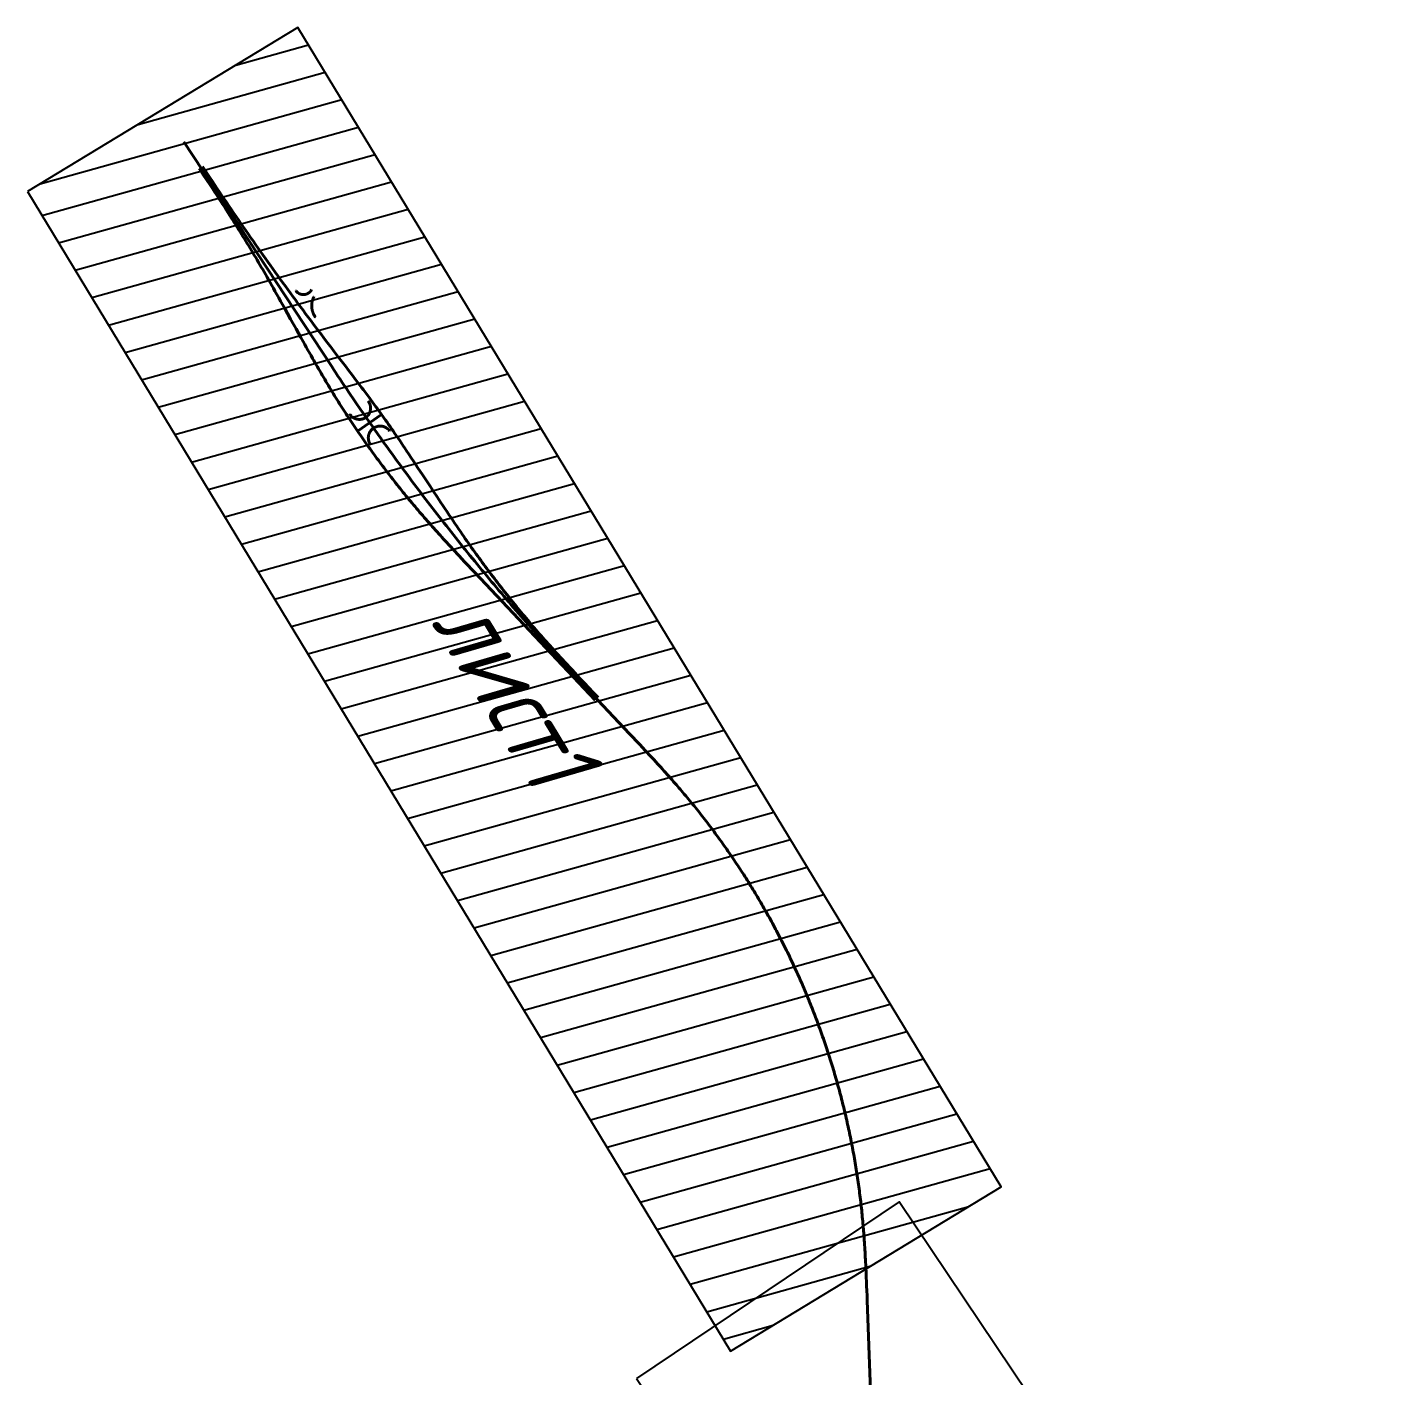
# Model space of a CAD drawing. Header units: metres. Extents: x 6220820 to 6240575, y 5208779 to 5219416.
# Drawn here: x 6239349.65 to 6239367.42, y 5213152.04 to 5213169.5 of the extents above; entities that cross this region are included whole.
import ezdxf
from ezdxf.enums import TextEntityAlignment as Align

# ---------------------------------------------------------------- set-up
doc = ezdxf.new("R2010")
doc.units = ezdxf.units.M
doc.layers.add('1 Этап ПК0+00-178+00.Ситуация.Ось трассы', color=7, linetype='Continuous')
doc.layers.add('1 Этап ПК0+00-178+00.Ситуация.Схема раскладки листов', color=7, linetype='Continuous')
doc.styles.get("Standard").update_dxf_attribs({"font": 'SPDS.shx', "oblique": 15, "height": 2})

# ---------------------------------------------------------------- blocks, each defined once
blk = doc.blocks.new('map')
at = {"layer": '1 Этап ПК0+00-178+00.Ситуация.Ось трассы', "linetype": 'Continuous'}
h = blk.add_hatch(dxfattribs=at)
h.set_pattern_fill('USERDEFINED', color=256, scale=40, angle=45.00000125223908, style=0, pattern_type=0)
h.set_pattern_definition([(45.00000125223908, (0, 0), (-28.2842718656343, 28.28427062928949), [])])
h.paths.add_polyline_path([(7409.308270168491, -3313.503667216748), (5878.313791380737, -2451.468339679985), (5677.155860652181, -2808.729430347588), (7208.150339439935, -3670.764757884351)])
at = {"layer": '1 Этап ПК0+00-178+00.Ситуация.Ось трассы', "color": 1, "linetype": 'Continuous', "lineweight": 40, "true_color": 0xff0000, "flags": 128}
for points in [[(7264.299659427014, -3469.199395584463), (6954.416932600123, -3309.236297540978), (6950.067493119431, -3306.995601499134), (6945.714412239277, -3304.761987996087), (6941.357694362398, -3302.535476874101), (6936.997351077636, -3300.316074057018), (6932.633393980758, -3298.103785447254), (6928.265834681369, -3295.898616930433), (6923.894684794608, -3293.700574369014), (6919.519955948075, -3291.509663612142), (6915.141659777673, -3289.325890485794), (6910.759807927609, -3287.149260798), (6906.374412053161, -3284.979780339996), (6901.985483819299, -3282.817454881591), (6897.593034900679, -3280.662290173488), (6893.197076977493, -3278.514291947277), (6888.797621745161, -3276.373465918915), (6884.394680904635, -3274.239817779462), (6879.988266166558, -3272.113353206654), (6875.578389249878, -3269.994077854489), (6871.165061887381, -3267.881997361329), (6866.748295813241, -3265.777117344113), (6862.328102779621, -3263.679443401824), (6857.904494540071, -3261.588981113182), (6853.477482863364, -3259.505736039534), (6849.047079522426, -3257.42971372138), (6844.613296301255, -3255.360919680111), (6840.176144994923, -3253.299359419166), (6835.73563740542, -3251.245038420561), (6831.291785340275, -3249.197962150676), (6826.844600620856, -3247.158136051569), (6822.39409507822, -3245.125565551981), (6817.940280547576, -3243.100256055174), (6813.483168875206, -3241.082212949932), (6809.022771918463, -3239.071441603616), (6804.559101538855, -3237.067947363318), (6800.092169608961, -3235.071735559916), (6795.621988011048, -3233.082811500548), (6791.148568634305, -3231.101180477872), (6786.671923377608, -3229.126847761388), (6782.192064148137, -3227.15981860264), (6777.709002861377, -3225.200098232909), (6773.222751441122, -3223.247691865522), (6768.733321820845, -3221.302604693542), (6764.240725939563, -3219.364841890339), (6759.744975748748, -3217.434408610177), (6755.246083204023, -3215.511309987632), (6750.744060276236, -3213.595551136433), (6746.238918934851, -3211.687137154674), (6741.730671165942, -3209.786073116128), (6737.219328956966, -3207.892364078933), (6732.704904311988, -3206.006015078645), (6728.187409236459, -3204.127031133447), (6723.666855744133, -3202.255417240674), (6719.143255862606, -3200.391178378556), (6714.616621622241, -3198.534319506789), (6710.086965060322, -3196.684845561908), (6705.554298227974, -3194.842761464813), (6701.018633181857, -3193.008072114978), (6696.479981984168, -3191.180782392191), (6691.938356706794, -3189.360897157127), (6687.393769429925, -3187.548421249618), (6682.846232242054, -3185.743359489807), (6678.295757238596, -3183.945716680464), (6673.742356521888, -3182.155497601775), (6669.186042205336, -3180.372707017136), (6664.626826405117, -3178.597349666778), (6660.064721249863, -3176.829430272402), (6655.499738873745, -3175.068953537758), (6650.931891417849, -3173.315924145172), (6646.361191032956, -3171.5703467567), (6641.787649875377, -3169.832226016451), (6637.211280111117, -3168.101566545367), (6632.63209391033, -3166.378372948179), (6628.050103454243, -3164.66264980935), (6623.465320931005, -3162.95440169018), (6618.877758532915, -3161.253633134597), (6614.287428463346, -3159.560348667999), (6609.694342932591, -3157.87455279378), (6605.098514156479, -3156.19624999333), (6600.499954359143, -3154.52544473356), (6595.898675770254, -3152.86214145822), (6591.294690631939, -3151.206344589056), (6586.688011186324, -3149.558058532758), (6582.07864969076, -3147.917287672853), (6577.466618399832, -3146.284036371442), (6572.851929584729, -3144.658308976151), (6568.234595518031, -3143.040109808545), (6563.614628482, -3141.42944317398), (6558.992040763053, -3139.826313354644), (6554.366844657298, -3138.230724617674), (6549.739052469144, -3136.642681204145), (6545.108676504383, -3135.06218734008), (6540.475729079883, -3133.489247227757), (6535.840222519431, -3131.923865051505), (6531.202169152351, -3130.366044975386), (6526.561581314885, -3128.815791142034), (6521.918471348814, -3127.273107675556), (6517.272851605606, -3125.737998679211), (6512.624734440881, -3124.210468235991), (6507.974132218566, -3122.690520408042), (6503.321057308121, -3121.178159239558), (6498.665522085927, -3119.673388750992), (6494.007538933904, -3118.176212947741), (6489.347120242273, -3116.686635809723), (6484.684278406793, -3115.204661298907), (6480.019025830144, -3113.730293359307), (6475.351374920539, -3112.263535910041), (6470.681338093117, -3110.804392853432), (6384.853357933552, -3084.064408383314), (6378.886452163645, -3082.204694874179), (6372.920193806392, -3080.342905605737), (6366.955266748922, -3078.476856319146), (6360.992656109425, -3076.603417771364), (6357.019176317094, -3075.349397121728), (6353.047286719575, -3074.090349220316), (6349.077039872891, -3072.826130656304), (6345.108761821761, -3071.555746524239), (6341.142817827229, -3070.278094355483), (6337.179209475446, -3068.993214728061), (6334.20823455627, -3068.024230275934), (6331.23896619647, -3067.05002894424), (6328.271414887317, -3066.070609702241), (6325.305589796913, -3065.085975577873), (6322.341701129978, -3064.095528465214), (6319.379939737734, -3063.098738215754), (6316.420326720378, -3062.095587111819), (6313.462875738712, -3061.086079785357), (6310.507810200126, -3060.069611741038), (6307.555323993887, -3059.045675932172), (6304.605447136389, -3058.014246885663), (6301.658198648947, -3056.975331250342), (6299.302428058966, -3056.138466921197), (6296.948633208433, -3055.296061486672), (6294.59681920873, -3054.448141663118), (6292.246998978797, -3053.594712109699), (6289.899185426498, -3052.735777513951), (6287.253697157359, -3051.759791615962), (6284.610969557675, -3050.776355070608), (6281.971025535237, -3049.785470532906), (6279.3338860809, -3048.787145881623), (6276.69957216337, -3047.781389054592), (6274.06810472921, -3046.76820804813), (6271.439504702837, -3045.747610918198), (6268.813792979604, -3044.719605780981), (6266.190990442405, -3043.684200808254), (6263.571117942301, -3042.641404234329), (6260.954196313744, -3041.591224349691), (6258.340246359356, -3040.533669505624), (6255.729288866527, -3039.468748110162), (6253.121344593587, -3038.396468630982), (6250.516434279489, -3037.316839593088), (6247.914578632734, -3036.229869582288), (6245.315798343829, -3035.135567239398), (6242.720114075602, -3034.033941266619), (6240.127546464586, -3032.925000423475), (6237.538116126547, -3031.808753525663), (6234.951843652341, -3030.685209450838), (6232.368749600991, -3029.554377131088), (6229.788854514909, -3028.416265556987), (6227.212178906059, -3027.270883780488), (6224.638743262876, -3026.118240906822), (6222.068568044728, -3024.95834610028), (6219.501673690221, -3023.791208585379), (6216.938080608899, -3022.616837639908), (6214.377809181238, -3021.435242604197), (6211.820879768338, -3020.246432870113), (6209.267312698081, -3019.050417893216), (6206.717128274817, -3017.84720718061), (6204.170346776604, -3016.636810300773), (6201.626988451046, -3015.419236877778), (6199.087073523603, -3014.194496591286), (6196.550622187903, -3012.962599181181), (6194.017654612659, -3011.723554441201), (6191.488190936134, -3010.477372224148), (6188.962251271679, -3009.224062437836), (6186.439855703577, -3007.963635048564), (6183.921024288436, -3006.696100076485), (6181.405777051021, -3005.421467600813), (6178.894133992574, -3004.139747756938), (6176.386115083887, -3002.850950736413), (6173.881740266684, -3001.555086784648), (6171.381029452241, -3000.252166206695), (6168.884002525537, -2998.942199362039), (6166.390679339716, -2997.625196666334), (6163.901079720242, -2996.301168591403), (6161.415223462127, -2994.97012566466), (6158.933130331321, -2993.632078469689), (6156.454820063322, -2992.287037645083), (6153.980312361793, -2990.935013885607), (6151.509626902719, -2989.576017942193), (6149.042783333018, -2988.210060619627), (6146.579801265005, -2986.837152777708), (6144.12070028193, -2985.457305335297), (6141.665499937979, -2984.070529262214), (6139.214219752735, -2982.676835585027), (6136.766879219483, -2981.276235385316), (6134.323497795524, -2979.868739800251), (6131.884094909089, -2978.454360019118), (6129.448689955198, -2977.033107289688), (6127.017302299801, -2975.604992911849), (6124.589951274247, -2974.170028241077), (6122.166656179435, -2972.728224686125), (6119.747436281662, -2971.279593711335), (6117.332310819546, -2969.824146836639), (6114.921298992948, -2968.361895631768), (6112.514419974049, -2966.8928517261), (6110.111692901812, -2965.417026798229), (6107.713136876446, -2963.934432582922), (6105.318770973246, -2962.445080869376), (6102.92861422737, -2960.948983498326), (6100.542685646294, -2959.446152367256), (6098.161004197354, -2957.936599424605), (6095.783588820211, -2956.420336672669), (6093.410458417146, -2954.897376167014), (6091.041631858616, -2953.367730019379), (6088.677127977701, -2951.831410388984), (6086.316965575652, -2950.288429493536), (6083.961163417731, -2948.738799601698), (6081.609740235984, -2947.182533033093), (6079.262714727854, -2945.619642162354), (6076.920105554799, -2944.050139417389), (6074.581931342292, -2942.474037277062), (6072.248210681201, -2940.891348272353), (6069.918962127796, -2939.302084988677), (6067.594204202358, -2937.706260061246), (6065.273955389183, -2936.103886180284), (6062.958234137967, -2934.494976085236), (6060.647058861034, -2932.879542569398), (6058.340447933338, -2931.257598477028), (6056.038419696616, -2929.629156704495), (6053.740992455236, -2927.994230201446), (6051.448184474809, -2926.352831963852), (6049.160013984963, -2924.704975046167), (6046.876499182107, -2923.050672547438), (6044.597658222513, -2921.389937625193), (6042.323509222311, -2919.722783481551), (6040.054070267188, -2918.049223372483), (6037.789359401302, -2916.369270605497), (6035.529394630063, -2914.682938538479), (6033.274193924273, -2912.990240578537), (6031.023775214601, -2911.291190185474), (6028.778156394344, -2909.585800868311), (6026.537355318045, -2907.87408618703), (6024.301389805646, -2906.15605975199), (6022.070277632796, -2904.43173522277), (6019.84403654193, -2902.70112630991), (6017.622684231191, -2900.964246774903), (6015.406238364118, -2899.221110425571), (6013.194716565499, -2897.471731125324), (6010.988136417215, -2895.716122779847), (6008.786515465161, -2893.954299350989), (6006.589871216477, -2892.186274846931), (6004.398221134014, -2890.412063324489), (6002.21158264602, -2888.63167889202), (6000.029973136455, -2886.845135704205), (5997.853409954672, -2885.052447966683), (5995.68191040574, -2883.253629933733), (5993.515491754586, -2881.448695908279), (5991.354171228768, -2879.637660241305), (5989.19796601017, -2877.820537332435), (5987.046893246073, -2875.997341628779), (5984.900970038084, -2874.168087629564), (5982.760213450441, -2872.332789876863), (5980.624640503092, -2870.491462965449), (5978.494268177227, -2868.64412153468), (5976.369113411137, -2866.790780273715), (5974.249193104351, -2864.931453918618), (5972.134524107961, -2863.066157252354), (5970.025123242605, -2861.194905107692), (5967.921007274948, -2859.317712362565), (5965.822192937048, -2857.434593942391), (5963.728696916675, -2855.545564820649), (5961.640535860077, -2853.650640017146), (5959.557726370593, -2851.749834598589), (5957.480285008659, -2849.843163679173), (5955.408228293187, -2847.930642418257), (5953.341572697415, -2846.012286022684), (5951.280334655828, -2844.088109746202), (5949.224530555852, -2842.158128888885), (5947.174176744772, -2840.222358794813), (5945.129289524204, -2838.280814856132), (5943.089885155621, -2836.333512510153), (5941.055979852056, -2834.380467241091), (5939.02758978502, -2832.421694577171), (5937.004731085884, -2830.457210092365), (5934.987419836193, -2828.487029408706), (5932.975672075971, -2826.511168189341), (5930.969503802336, -2824.5296421449), (5928.968930965344, -2822.542467031182), (5926.973969470766, -2820.549658648571), (5924.98463518423, -2818.551232842621), (5923.00094392154, -2816.547205502892), (5921.022911454209, -2814.537592562378), (5919.050553512228, -2812.522410002132), (5917.083885774378, -2810.501673843164), (5915.122923882068, -2808.475400153967), (5913.167683425498, -2806.443605045305), (5911.218179950576, -2804.406304673111), (5909.274428957538, -2802.36351523443), (5907.336445903714, -2800.315252973213), (5905.404246197986, -2798.261534175681), (5903.4778452008, -2796.202375169748), (5901.557258232461, -2794.137792329076), (5899.642500562064, -2792.067802070175), (5897.733587414412, -2789.99242085125), (5895.830533968634, -2787.911665173935), (5893.93335535542, -2785.825551582137), (5892.042066658396, -2783.734096664928), (5890.156682918287, -2781.637317047862), (5888.277219123218, -2779.535229406873), (5886.403690218412, -2777.427850453795), (5884.536111100648, -2775.315196946209), (5882.674496618261, -2773.197285679916), (5880.818861575299, -2771.07413349646), (5878.969220724595, -2768.945757276765), (5877.125588773312, -2766.812173944603), (5875.287980381551, -2764.673400463123), (5873.456410158204, -2762.529453838906), (5871.630892667872, -2760.380351119643), (5869.811442425331, -2758.226109390668), (5867.998073896911, -2756.066745783638), (5866.190801501887, -2753.902277465535), (5864.389639609706, -2751.732721649083), (5862.594602541372, -2749.558095581755), (5860.805704569447, -2747.378416556767), (5859.022959918051, -2745.193701903238), (5857.246382761476, -2743.003968993139), (5855.475987226956, -2740.809235237236), (5853.711787390514, -2738.609518086252), (5851.953797278349, -2736.404835030866), (5850.202030869598, -2734.195203599974), (5848.456502093573, -2731.980641363586), (5846.717224828375, -2729.761165929932), (5844.984212903662, -2727.536794945458), (5843.257480099266, -2725.307546096566), (5841.537040142425, -2723.073437110194), (5839.822906714701, -2720.834485748603), (5838.115093445062, -2718.590709813428), (5836.413613912649, -2716.34212714684), (5834.718481645393, -2714.088755626914), (5833.029710122782, -2711.830613170519), (5831.347312773092, -2709.567717732744), (5829.671302970623, -2707.300087306319), (5828.001694043999, -2705.027739921031), (5826.338499267865, -2702.750693644887), (5824.681731865654, -2700.468966583534), (5823.031405010976, -2698.182576878518), (5821.387531827611, -2695.891542709029), (5819.750125383978, -2693.595882293629), (5818.119198700052, -2691.295613882731), (5816.494764744598, -2688.990755767283), (5814.876836431018, -2686.681326274711), (5813.265426627041, -2684.367343765452), (5811.660548143646, -2682.048826639897), (5810.062213740604, -2679.725793332599), (5808.650726332437, -2677.662373752035), (5807.244083480491, -2675.595648565295), (5805.842288375056, -2673.525632237437), (5804.445348717115, -2671.452336142469), (5803.053272178584, -2669.375771666561), (5801.31953844452, -2666.775812651546), (5799.592392234096, -2664.171472943993), (5797.871864164393, -2661.562756303198), (5796.157965328756, -2658.949679548701), (5794.450167044476, -2656.33261131544), (5792.748023717521, -2653.711861528043), (5791.051514831775, -2651.087460843406), (5789.360648218322, -2648.459421375581), (5787.674897793745, -2645.828096955693), (5785.993795164171, -2643.193800698442), (5784.317325727633, -2640.556553449035), (5782.645494666097, -2637.916363356083), (5780.4226891215, -2634.392126942932), (5778.20631525391, -2630.863842132338), (5775.996376834927, -2627.331522920894), (5773.79199260029, -2623.795734613928), (5771.592181744582, -2620.257099170811), (5769.396980351976, -2616.715602389958), (5766.11062202926, -2611.399368242926), (5762.830625764674, -2606.07920639021), (5759.555144176325, -2600.756263629083), (5756.28138470987, -2595.432261654945), (5694.893971749033, -2495.585973540808)], [(7227.600310696319, -3453.06843458527), (7212.543616436596, -3445.381499524997), (7207.608741821981, -3442.866290799957), (7202.670320042522, -3440.358053656047), (7197.728410634123, -3437.856695099375), (7192.783023175954, -3435.362219979617), (7187.834167255489, -3432.874633134286), (7182.881852468507, -3430.393939382947), (7177.926088416324, -3427.920143537635), (7172.966884704407, -3425.453250394171), (7168.004250949295, -3422.993264733323), (7163.038196773065, -3420.540191326011), (7158.068731801946, -3418.094034927524), (7153.095865669086, -3415.654800280408), (7148.119608017323, -3413.222492113314), (7143.139968493646, -3410.797115143312), (7138.156956751965, -3408.378674070097), (7133.170582455879, -3405.967173583522), (7128.180855267601, -3403.562618358965), (7123.187784864572, -3401.165013057903), (7118.191380925614, -3398.774362329075), (7113.19165313647, -3396.390670806745), (7108.188611191191, -3394.013943113014), (7103.182264789359, -3391.644183854349), (7098.172623637478, -3389.281397626216), (7093.159697446206, -3386.925589009603), (7088.143495937273, -3384.576762570442), (7083.124028831024, -3382.234922863086), (7078.101305863029, -3379.900074428567), (7073.075336768859, -3377.572221792863), (7068.046131292387, -3375.251369468631), (7063.01369918441, -3372.937521954634), (7057.978050201258, -3370.630683739209), (7052.939194107567, -3368.330859292743), (7047.897140667975, -3366.03805307462), (7042.851899660955, -3363.75226952917), (7037.803480867753, -3361.473513088562), (7032.751894073766, -3359.201788171645), (7027.69714907408, -3356.937099181056), (7022.639255669316, -3354.679450507849), (7017.578223662864, -3352.428846529182), (7012.514062867803, -3350.185291608314), (7007.44678310413, -3347.948790094608), (7002.376394191845, -3345.719346324687), (6997.302905964787, -3343.496964620117), (6992.22632825818, -3341.281649290306), (6987.146670912784, -3339.073404628445), (6982.063943777662, -3336.872234917884), (6976.978156704647, -3334.6781444246), (6971.889319556643, -3332.491137402988), (6966.797442197942, -3330.311218091808), (6961.702534501134, -3328.138390719399), (6953.958225471241, -3324.841940049611), (6946.216193589014, -3321.540145009686), (6938.476479453467, -3318.232920605523), (6933.834501780997, -3316.244318399536), (6929.195159614865, -3314.249574914983), (6924.558339509518, -3312.248975853018), (6919.92404885314, -3310.242524403136), (6915.292295035295, -3308.23022376062), (6911.435082383317, -3306.547376276815), (6907.580777616343, -3304.857879618849), (6903.729441258508, -3303.161627144249), (6899.881085150557, -3301.458624070401), (6896.035721127699, -3299.748875632634), (6892.193361009917, -3298.03238708655), (6888.902745029188, -3296.554780639427), (6885.615254057164, -3295.070234372926), (6882.330894093803, -3293.578773968608), (6879.049679680177, -3292.080406031297), (6875.771625344902, -3290.575137193031), (6872.4967455986, -3289.062974120015), (6869.225054944972, -3287.543923507405), (6867.594526851956, -3286.782884583392), (6865.964909203614, -3286.019898077993), (6862.85461828396, -3284.556172517514), (6859.747285518845, -3283.086177455961), (6856.642906642559, -3281.609954503832), (6853.541494143591, -3280.12750959829), (6850.44306048552, -3278.638848698498), (6847.347618130541, -3277.143977790838), (6844.255179525623, -3275.642902887168), (6841.165757101126, -3274.135630020774), (6837.638104424957, -3272.406660101734), (6834.113313445891, -3270.671863473442), (6830.591366886541, -3268.931299425274), (6827.072274180749, -3267.184972620446), (6823.556044759592, -3265.432887737229), (6820.04268804307, -3263.675049472425), (6816.532213447032, -3261.911462533837), (6811.62122082428, -3259.435145083401), (6806.713689681174, -3256.951974610318), (6801.809577536359, -3254.462058631445), (6796.908893661741, -3251.96540185343), (6792.011647320921, -3249.462008997395), (6783.853810043323, -3245.281402720924), (6775.699395279563, -3241.09412425359), (6767.548181508737, -3236.900617942007), (6760.13852933986, -3233.087411433135), (6752.72555135403, -3229.28067370268), (6745.309743025891, -3225.479452632927), (6740.857783993344, -3223.203478056767), (6736.402850989069, -3220.933330408166), (6731.944881603825, -3218.669151220037), (6727.483883834787, -3216.410944556263), (6723.019865684666, -3214.158714467407), (6719.296743862376, -3212.288027157868), (6715.570257942441, -3210.424050804166), (6711.840311254271, -3208.567009379054), (6708.106916701582, -3206.716909307844), (6704.370087203311, -3204.873756991528), (6700.629835689471, -3203.037558808516), (6697.420705367318, -3201.470211136902), (6694.208071514608, -3199.910057262288), (6690.991963183038, -3198.357078326821), (6687.772396393253, -3196.811282067396), (6684.549387189428, -3195.272676186168), (6681.322951629579, -3193.741268349384), (6678.093105789715, -3192.217066187974), (6675.113841209641, -3190.820881513337), (6672.131332831401, -3189.431639881738), (6669.145567785886, -3188.049411381546), (6666.15656256294, -3186.674203645427), (6663.16433367179, -3185.306024269563), (6660.168897639651, -3183.94488081192), (6657.170271008966, -3182.590780789927), (6654.168470342936, -3181.243731681061), (6651.163512221376, -3179.903740926315), (6648.155413239319, -3178.570815927305), (6645.144190012566, -3177.244964044537), (6642.129859172136, -3175.926192600873), (6639.112437365664, -3174.61450888096), (6636.091941258771, -3173.309920130068), (6633.068387535076, -3172.012433551773), (6630.041792894805, -3170.722056313172), (6627.012174052024, -3169.438795541404), (6623.979547741563, -3168.162658324233), (6620.943930712088, -3166.893651708888), (6617.905339730262, -3165.631782705539), (6614.863791577972, -3164.377058283239), (6611.819303055096, -3163.12948537109), (6608.771890975356, -3161.889070860551), (6605.721572171848, -3160.655821602548), (6602.668363490125, -3159.42974440921), (6599.612281795118, -3158.210846050394), (6596.553343964216, -3156.999133259475), (6593.491566892798, -3155.794612728714), (6590.426967492855, -3154.597291111576), (6587.359562690214, -3153.407175019834), (6584.289369425933, -3152.22427102704), (6581.21640465629, -3151.048585666792), (6578.140685355558, -3149.880125432733), (6575.062228509082, -3148.71889677797), (6571.981051122969, -3147.564906117394), (6568.897170211629, -3146.418159821883), (6565.81060280885, -3145.278664227575), (6562.721365962259, -3144.146425626597), (6559.629476736096, -3143.021450274595), (6556.534952204285, -3141.90374438147), (6553.437809460131, -3140.793314124115), (6550.338065608006, -3139.690165633099), (6547.235737770281, -3138.594305002508), (6543.865096829139, -3137.41368003902), (6540.491806214285, -3136.240646873046), (6537.115905627858, -3135.075146289334), (6533.737411889116, -3133.91718409533), (6530.356341832537, -3132.766766060847), (6526.972712303676, -3131.623897918055), (6523.586540160543, -3130.488585360906), (6519.633294508063, -3129.172168176443), (6515.677616347096, -3127.863078628426), (6511.719509969651, -3126.561349373262), (6507.758989066981, -3125.266984914925), (6503.796067346946, -3123.979989733066), (6499.830758521557, -3122.700368279542), (6495.070011519086, -3121.17220439929), (6490.307147867452, -3119.650649845375), (6485.542250691316, -3118.135475489043), (6480.775328538716, -3116.626684049008), (6476.006389957685, -3115.124278229506), (6468.055601051035, -3112.628401890132), (6460.102911095056, -3110.138589376397), (6452.148370802189, -3107.654694731324), (6443.416721498917, -3104.928524421037)], [(7229.875754831858, -3448.660407893329), (7228.895801852154, -3448.154464256532), (7221.490830552094, -3444.332050761136), (7214.088356893617, -3440.504802229599), (7206.688087068453, -3436.673294159958), (7202.250111207487, -3434.370172131427), (7197.814190953907, -3432.063094310212), (7193.380663009797, -3429.75142250631), (7188.949532129445, -3427.435159199857), (7184.520803072681, -3425.114306877363), (7180.832579308493, -3423.175721683948), (7177.147160829355, -3421.231808650983), (7173.464543001391, -3419.282595176959), (7169.78473344669, -3417.328085294489), (7166.107739780423, -3415.368283052401), (7162.43356961776, -3413.40319250705), (7159.286887637574, -3411.713964454481), (7156.143189928004, -3410.019188831264), (7153.002422965558, -3408.318988082569), (7149.864596112109, -3406.613367275801), (7146.729718721221, -3404.902331495156), (7143.597800136771, -3403.185885841624), (7140.468849695718, -3401.464035431828), (7137.365074034477, -3399.747272775167), (7134.264609460884, -3398.024537810724), (7131.167526760588, -3396.295730397776), (7128.073837824162, -3394.560857174732), (7124.983554533875, -3392.819924804321), (7121.896688756767, -3391.072939971279), (7118.813252346042, -3389.319909385239), (7115.733257143828, -3387.560839777259), (7112.656714977032, -3385.795737903299), (7109.5836376601, -3384.024610541323), (7106.49307902646, -3382.234765236781), (7103.405676381234, -3380.43948124678), (7100.321377929639, -3378.638869474556), (7097.240192863304, -3376.832935286312), (7094.162130368322, -3375.021684067935), (7091.087199619715, -3373.205121216897), (7088.015409784197, -3371.383252149199), (7084.435091493058, -3369.251954657892), (7080.857775147149, -3367.115622521299), (7077.283536183991, -3364.974145675828), (7073.712382004222, -3362.827528553649), (7070.144320000177, -3360.675775600249), (7066.579357557269, -3358.518891268064), (7062.304621951318, -3355.925316087744), (7058.032561650726, -3353.327336612749), (7053.763194916956, -3350.724933055826), (7049.496526335441, -3348.118108208652), (7045.23256048331, -3345.506864870429), (7038.129081741191, -3341.149682937631), (7031.028489264855, -3336.787798706176), (7023.930408255608, -3332.421828760548), (7018.606552454426, -3329.148003594475), (7013.281825485795, -3325.875595446665), (7007.955424990078, -3322.605740804128), (7002.625302186138, -3319.341956543409), (6999.069738720734, -3317.169612498578), (6995.511727481899, -3315.001279728449), (6991.951365547139, -3312.836808922679), (6988.388133864124, -3310.677066044433), (6984.821679981405, -3308.522648408628), (6981.251957445337, -3306.373651045731), (6978.572226465642, -3304.765961572457), (6975.890180685956, -3303.162136870852), (6973.205788434535, -3301.562242666027), (6970.51905546774, -3299.966282391842), (6967.829752095869, -3298.374657434029), (6965.137579939058, -3296.78788966162), (6962.442571204689, -3295.205944400163), (6959.744734533529, -3293.628826719377), (6957.043833985404, -3292.056962118448), (6954.33960244666, -3290.490835040235), (6951.632063219553, -3288.930433308145), (6948.921228423027, -3287.375763906869), (6946.206824410604, -3285.827335184253), (6943.48868201118, -3284.285478501937), (6940.766783420037, -3282.750262498312), (6938.041144858514, -3281.221696322613), (6935.364979649758, -3279.729967716507), (6932.684988575043, -3278.245123376535), (6930.001215134405, -3276.767126423164), (6927.313676823911, -3275.295986492048), (6924.622391161774, -3273.831713171355), (6921.92737569112, -3272.37431600872), (6919.228647982758, -3270.923804503715), (6916.526225626873, -3269.480188111324), (6913.820126241333, -3268.043476244259), (6911.110367468916, -3266.613678266013), (6908.39696696901, -3265.190803497805), (6905.679942432841, -3263.774861215109), (6902.959311573773, -3262.365860648812), (6900.235092123169, -3260.963810983472), (6897.507301842837, -3259.568721359063), (6894.775958515351, -3258.180600870389), (6892.041079942657, -3256.799458564774), (6889.302683954386, -3255.425303446688), (6886.560788403697, -3254.058144474276), (6883.815411161741, -3252.697990559939), (6881.066570125969, -3251.344850568591), (6878.314283215973, -3249.99873332288), (6875.558568373495, -3248.659647597385), (6872.79944356242, -3247.327602121522), (6870.036926768776, -3246.002605579538), (6867.271036002124, -3244.684666606461), (6864.501789291399, -3243.373793795625), (6861.729204687684, -3242.069995691723), (6858.95330026974, -3240.773280794282), (6856.174094127405, -3239.4836575565), (6853.391604380962, -3238.201134384096), (6850.60584916869, -3236.925719638778), (6847.816846652397, -3235.657421635349), (6845.024615007729, -3234.396248639972), (6842.22917244217, -3233.1422088748), (6839.430537175657, -3231.895310514503), (6836.628727453042, -3230.655561688006), (6833.823761539938, -3229.422970476168), (6831.015657719951, -3228.197544914106), (6828.204434298831, -3226.979292991189), (6825.390109601707, -3225.768222648142), (6822.572701975851, -3224.564341780529), (6819.752229787915, -3223.367658234686), (6816.928711423924, -3222.178179812367), (6814.1021652879, -3220.99591426784), (6811.272609808775, -3219.820869308469), (6808.440063429324, -3218.653052593555), (6805.604544614465, -3217.492471735495), (6802.766071849881, -3216.33913430152), (6799.924663637859, -3215.193047808481), (6797.080338502834, -3214.054219726903), (6794.23311498585, -3212.922657482725), (6791.383011645943, -3211.798368452086), (6788.53004706291, -3210.681359962482), (6785.67423983731, -3209.571639296244), (6782.815608582158, -3208.469213687637), (6779.954171935383, -3207.374090322868), (6777.089948547368, -3206.286276341237), (6774.222957090647, -3205.205778833981), (6771.353216255739, -3204.132604844856), (6768.480744748395, -3203.066761369555), (6765.605561295124, -3202.008255355705), (6762.727684637659, -3200.957093703455), (6759.847133537111, -3199.913283266047), (6756.963926771201, -3198.876830846921), (6754.02040370338, -3197.827405989787), (6751.074345197707, -3196.78512032318), (6748.125750832039, -3195.750030280524), (6745.174638181336, -3194.722142032923), (6742.221213133395, -3193.700916162181), (6739.265611588969, -3192.686006438569), (6736.307869229463, -3191.677352696587), (6733.347999296305, -3190.674959448892), (6730.386170008355, -3189.678370127109), (6727.422568277767, -3188.68706408867), (6724.457196497604, -3187.701065563997), (6721.490064173679, -3186.72037771421), (6718.521325090355, -3185.744564363312), (6715.551174180489, -3184.773056871716), (6712.579603351406, -3183.805901228817), (6709.606618978146, -3182.84309950825), (6705.640751192064, -3181.565210273486), (6701.672924510704, -3180.293416232346), (6697.703170430033, -3179.027651170988), (6693.731803250907, -3177.766955637833), (6689.759038642369, -3176.51067049981), (6685.784913218687, -3175.258696824128), (6679.821739239289, -3173.387052086845), (6673.856793557732, -3171.521061780408), (6667.890331174262, -3169.659926333847), (6661.923566186736, -3167.799762091582), (6444.903977596325, -3100.154839333549)], [(6861.19862179663, -3245.963458707088), (6861.509602682298, -3246.113979383273), (6861.817034202445, -3246.271622806258), (6862.120753432289, -3246.436304978516), (6862.42059924496, -3246.607938533514), (6862.716412568934, -3246.786432416653), (6863.008036468314, -3246.971691935061), (6863.295316235562, -3247.16361880566), (6863.57809946485, -3247.362111207862), (6863.856236135111, -3247.567063840891), (6864.129578688925, -3247.778367972429), (6864.397982116954, -3247.995911504631), (6864.66130402714, -3248.219579025655), (6864.919404723601, -3248.449251878578), (6865.172147279983, -3248.684808217562), (6865.419397611436, -3248.926123077919), (6865.661024550736, -3249.173068437497), (6865.896899910569, -3249.425513288482), (6866.126898555499, -3249.683323706882), (6866.35089846841, -3249.946362919704), (6866.56878081417, -3250.214491380811), (6866.780430003297, -3250.487566846195), (6866.985733752858, -3250.765444442316), (6867.184583147375, -3251.04797675411), (6867.37687269141, -3251.335013893326), (6867.56250037739, -3251.626403581909), (6867.741367722979, -3251.921991235386), (6867.913379840276, -3252.221620039878), (6868.078445471805, -3252.525131037231), (6868.236477048644, -3252.832363212445), (6868.387390733334, -3253.143153572434), (6868.531106464164, -3253.457337240411), (6868.667547998083, -3253.774747536958), (6868.796642949454, -3254.095216072097), (6868.918322834336, -3254.418572832727), (6869.032523096795, -3254.744646272385), (6869.139183154563, -3255.073263406205), (6869.238246421199, -3255.404249897783), (6869.329660343444, -3255.737430154145), (6869.413376424762, -3256.072627418391), (6869.48935025163, -3256.409663865248), (6869.557541521224, -3256.748360689661), (6869.617914053872, -3257.088538210452), (6869.670435824892, -3257.430015958333), (6869.715078967354, -3257.772612774347), (6869.75181979977, -3258.116146905998), (6869.780638830235, -3258.460436104529), (6869.801520767512, -3258.805297719311), (6869.814454536246, -3259.150548795707), (6869.819433274203, -3259.496006174667), (6869.816454339189, -3259.841486584807), (6869.805519311814, -3260.186806746631), (6869.786633995497, -3260.531783460558), (6869.759808405392, -3260.876233712305), (6869.725056776689, -3261.21997476728), (6869.682397542473, -3261.562824265545), (6869.631853336495, -3261.90460032026), (6869.573450969632, -3262.245121614962), (6869.507221429899, -3262.58420749796), (6869.433199849223, -3262.921678080766), (6869.351425497909, -3263.257354330178), (6869.26194175973, -3263.591058163814), (6869.164796105625, -3263.92261254972), (6869.060040072941, -3264.25184159149), (6868.947729237748, -3264.578570630181), (6868.827923180242, -3264.902626330594), (6868.700685459828, -3265.223836776241), (6868.566083577753, -3265.542031563731), (6868.424188943883, -3265.857041882105), (6868.275076833803, -3266.168700617648)], [(6867.594524147477, -3286.782890365942), (6884.27541919893, -3252.925345169229)], [(6848.119096236044, -3273.350387888695), (6848.431336376339, -3273.497404603234), (6848.746876401594, -3273.63719843778), (6849.065549071485, -3273.769695805827), (6849.387185692416, -3273.894826569205), (6849.71161599848, -3274.012524487434), (6850.038668248349, -3274.122727254208), (6850.368169309702, -3274.225376532134), (6850.699944754728, -3274.320417981114), (6851.033818952851, -3274.407801290762), (6851.369615163472, -3274.48748020242), (6851.707155624547, -3274.559412536943), (6852.046261653622, -3274.623560214396), (6852.38675373918, -3274.679889278368), (6852.728451634766, -3274.728369909293), (6853.071174457251, -3274.76897644414), (6853.414740779562, -3274.801687385674), (6853.758968728956, -3274.826485418675), (6854.103676081137, -3274.843357415723), (6854.44868036129, -3274.85229444589), (6854.793798934048, -3274.853291776471), (6855.138849103146, -3274.846348881674), (6855.483648212453, -3274.831469435093), (6855.828013734563, -3274.808661314337), (6856.171763374588, -3274.777936593503), (6856.514715162903, -3274.739311535651), (6856.856687549252, -3274.692806589906), (6857.197499506563, -3274.638446372927), (6857.536970619521, -3274.576259661963), (6857.874921182841, -3274.506279376897), (6858.211172296771, -3274.428542562294), (6858.545545959821, -3274.343090370037), (6858.877865164264, -3274.249968035576), (6859.207953994408, -3274.149224854772), (6859.535637708256, -3274.040914157833), (6859.860742841309, -3273.925093282686), (6860.183097295147, -3273.801823538485), (6860.502530424632, -3273.671170181297), (6860.818873132012, -3273.533202375885), (6861.131957954132, -3273.387993156904), (6861.441619155157, -3273.235619393005), (6861.747692811005, -3273.076161747456), (6862.050016895156, -3272.909704630658), (6862.348431368621, -3272.736336161349), (6862.642778256065, -3272.556148114488), (6862.932901744073, -3272.369235873771), (6863.218648248972, -3272.175698388201), (6863.499866505413, -3271.975638107813), (6863.776407645259, -3271.769160939082), (6864.048125277868, -3271.556376184128), (6864.31487556344, -3271.337396483383), (6864.576517291917, -3271.112337760579), (6864.832911960488, -3270.881319152108), (6865.083923841406, -3270.644462952005), (6865.329420056733, -3270.401894545937), (6865.569270648925, -3270.153742339976), (6865.803348647267, -3269.900137698644), (6866.03153014123, -3269.641214873102), (6866.253694335833, -3269.377110928193), (6866.469723626385, -3269.107965671214), (6866.679503652459, -3268.833921580112), (6866.882923365721, -3268.555123724734), (6867.079875079744, -3268.271719692125), (6867.270254535069, -3267.983859507195), (6867.453960951799, -3267.69169555281), (6867.630897080803, -3267.395382492776), (6867.800969259087, -3267.0950771844), (6867.964087454078, -3266.790938600894), (6868.120165316224, -3266.483127742781)], [(6903.865624304319, -3267.058222231836), (6903.556668157055, -3266.902244820138), (6903.244195239193, -3266.753437777021), (6902.928372284482, -3266.611879584992), (6902.609367427356, -3266.477645604814), (6902.287350494969, -3266.350807297823), (6901.962492920001, -3266.231432190023), (6901.634967645154, -3266.119583832714), (6901.304949035958, -3266.015321769479), (6900.972612782503, -3265.918701506658), (6900.638135810853, -3265.829774482074), (6900.301696184781, -3265.748588037241), (6899.963473015805, -3265.67518539304), (6899.623646360763, -3265.609605627719), (6899.28239713462, -3265.551883652566), (6898.939907008043, -3265.502050198596), (6898.596358309134, -3265.460131792808), (6898.251933934853, -3265.42615075355), (6897.906817244434, -3265.400125171412), (6897.561191969431, -3265.38206890112), (6897.215242105755, -3265.371991554005), (6896.869151829247, -3265.36989849569), (6896.523105386334, -3265.375790841454), (6896.177287001299, -3265.389665452763), (6895.831880776626, -3265.411514944214), (6895.487070594734, -3265.441327684113), (6895.143040022469, -3265.479087800271), (6894.799972211458, -3265.524775191002), (6894.458049799837, -3265.578365533234), (6894.117454815363, -3265.639830297558), (6893.778368581303, -3265.709136762132), (6893.440971614007, -3265.786248030629), (6893.105443535716, -3265.871123050769), (6892.771962969369, -3265.963716638058), (6892.440707450023, -3266.063979498951), (6892.111853326585, -3266.171858256335), (6891.785575671847, -3266.287295479056), (6891.462048184215, -3266.410229711454), (6891.141443101899, -3266.540595508687), (6890.823931101876, -3266.678323466839), (6890.509681218224, -3266.823340264616), (6890.198860749398, -3266.975568699248), (6889.891635164104, -3267.134927729915), (6889.588168021031, -3267.301332518286), (6889.288620874729, -3267.474694475423), (6888.9931531981, -3267.654921309839), (6888.701922284133, -3267.84191707325), (6888.415083176697, -3268.035582216161), (6888.132788581963, -3268.23581363709), (6887.855188782589, -3268.442504739313), (6887.582431564365, -3268.655545487036), (6887.314662133168, -3268.8748224633), (6887.052023042994, -3269.100218933679), (6886.794654111522, -3269.331614903028), (6886.542692357838, -3269.568887183814), (6886.29627191662, -3269.811909459232), (6886.055523974469, -3270.060552352695), (6885.820576696556, -3270.314683495004), (6885.591555162949, -3270.574167593837), (6885.36858129665, -3270.838866509026), (6885.151773801305, -3271.108639322047), (6884.941248100306, -3271.383342415931), (6884.737116268975, -3271.662829545905), (6884.539486980578, -3271.946951922788), (6884.348465448201, -3272.235558288835), (6884.164153363847, -3272.528494999397), (6883.98664885138, -3272.825606104564), (6883.816046407008, -3273.126733430234), (6883.65243685499, -3273.431716667868), (6883.495907295049, -3273.740393452087)], [(6891.102327121139, -3293.432429900217), (6890.790141733392, -3293.287681534697), (6890.481359074157, -3293.135809619791), (6890.176141484136, -3292.976894451061), (6889.874649589166, -3292.811019660644), (6889.577042058003, -3292.638272545005), (6889.283475513746, -3292.458744015136), (6888.99410445217, -3292.272528554865), (6888.70908116284, -3292.07972416237), (6888.428555646062, -3291.880432307327), (6888.152675536764, -3291.674757871267), (6887.881586021445, -3291.462809096037), (6887.615429768978, -3291.244697524163), (6887.35434685033, -3291.020537941513), (6887.09847466659, -3290.790448318819), (6886.847947875614, -3290.554549746818), (6886.602898326976, -3290.312966372554), (6886.363454980304, -3290.06582533337), (6886.129743849916, -3289.813256696677), (6885.901887932855, -3289.555393380629), (6885.680007142445, -3289.292371092738), (6885.464218251552, -3289.024328254596), (6885.254634820605, -3288.751405931812), (6885.051367150543, -3288.473747755253), (6884.854522216377, -3288.191499848663), (6884.66420361044, -3287.904810754547), (6884.480511495339, -3287.613831346725), (6884.303542540272, -3287.318714762586), (6884.13338988229, -3287.019616315068), (6883.970143068153, -3286.716693409274), (6883.813888010047, -3286.41010546951), (6883.664706939908, -3286.100013841418), (6883.522678367899, -3285.786581721918), (6883.387877043657, -3285.469974060179), (6883.26037390508, -3285.15035747887), (6883.140236057568, -3284.827900186144), (6883.027526724199, -3284.502771880089), (6882.922305220808, -3284.175143669975), (6882.824626925544, -3283.845187976656), (6882.7345432415, -3283.513078449185), (6882.65210157733, -3283.178989866372), (6882.577345322343, -3282.843098051661), (6882.510313817433, -3282.505579777006), (6882.451042338471, -3282.166612667904), (6882.399562081081, -3281.826375116534), (6882.355900135726, -3281.485046178685), (6882.320079482172, -3281.142805489211), (6882.292118970111, -3280.799833160695), (6882.272033316391, -3280.456309689064), (6882.259833089794, -3280.112415863828), (6882.255524712422, -3279.768332666169), (6882.259110451384, -3279.424241179186), (6882.270588418806, -3279.080322490029), (6882.289952574592, -3278.736757593198), (6882.317192729195, -3278.393727298473), (6882.352294545004, -3278.051412134785), (6882.395239548793, -3277.709992254094), (6882.446005141417, -3277.369647334685), (6882.50456460473, -3277.030556494886), (6882.570887119575, -3276.692898187677), (6882.644937785163, -3276.356850113255), (6882.726677627382, -3276.02258912696), (6882.816063630623, -3275.690291141991), (6882.913048753008, -3275.360131036176), (6883.017581951306, -3275.032282566277), (6883.129608215531, -3274.706918270697), (6883.249068588322, -3274.384209380311), (6883.375900198156, -3274.06432572697), (6883.510036300877, -3273.74743565954), (6883.651406301836, -3273.43370594893), (6883.799935800182, -3273.123301701239)], [(7004.056436643562, -3354.650884810753), (7004.458986619911, -3354.832433095015), (7004.858267058488, -3355.021063407338), (7005.254153409322, -3355.216716829529), (7005.646522149425, -3355.419332314747), (7006.03525085753, -3355.628846645816), (7006.420218245926, -3355.845194453171), (7006.801304200596, -3356.068308232233), (7007.178389818589, -3356.298118370043), (7007.551357448154, -3356.534553164375), (7007.920090716423, -3356.777538844002), (7008.284474575089, -3357.026999595329), (7008.644395335001, -3357.282857584406), (7008.999740695236, -3357.545032980659), (7009.350399786002, -3357.813443982958), (7009.696263196319, -3358.088006843352), (7010.037223014159, -3358.368635897182), (7010.373172858281, -3358.655243584511), (7010.704007907289, -3358.947740480805), (7011.029624935628, -3359.246035324159), (7011.349922350949, -3359.550035043087), (7011.664800216251, -3359.859644787789), (7011.97416028449, -3360.174767956797), (7012.277906034558, -3360.495306227076), (7012.575942693436, -3360.821159588775), (7012.868177272169, -3361.152226372441), (7013.154518589407, -3361.488403280865), (7013.43487730323, -3361.829585424411), (7013.709165940218, -3362.175666349383), (7013.977298917593, -3362.526538077409), (7014.239192579209, -3362.882091131493), (7014.494765206622, -3363.242214575971), (7014.743937061997, -3363.606796048942), (7014.986630400562, -3363.975721796432), (7015.222769498293, -3364.348876710611), (7015.452280679595, -3364.726144362798), (7015.675092332525, -3365.107407042264), (7015.89113493786, -3365.492545791548), (7016.100341089855, -3365.881440442946), (7016.302645512853, -3366.273969656722), (7016.497985086201, -3366.670010961067), (7016.686298860855, -3367.069440786264), (7016.867528082913, -3367.472134506961), (7017.041616206067, -3367.877966479225), (7017.208508913752, -3368.286810077611), (7017.368154131601, -3368.698537739745), (7017.520502050976, -3369.113021001646), (7017.665505137269, -3369.530130542317), (7017.8031181479, -3369.949736217908), (7017.933298144767, -3370.371707107465), (7018.05600451363, -3370.795911552301), (7018.171198966875, -3371.222217195378), (7018.278845561505, -3371.650491025894), (7018.378910712989, -3372.080599418654), (7018.471363199405, -3372.512408173456), (7018.556174173899, -3372.945782564303), (7018.633317175764, -3373.380587371834), (7018.7027681332, -3373.816686933706), (7018.764505379926, -3374.253945182805), (7018.818509651029, -3374.692225688946), (7018.864764098186, -3375.131391704613), (7018.903254288284, -3375.571306206658), (7018.933968213104, -3376.011831936252), (7018.956896287939, -3376.45283144521), (7018.972031361284, -3376.894167137108)], [(7043.088757957675, -3372.092579528631), (7042.807447555183, -3371.969368589706), (7042.523076209961, -3371.853396966974), (7042.235830233474, -3371.744740497768), (7041.945897765548, -3371.643470351577), (7041.653468703782, -3371.549652854579), (7041.358734581748, -3371.463349457802), (7041.061888443043, -3371.384616685584), (7040.763124716721, -3371.313506108353), (7040.462639081655, -3371.250064300361), (7040.160628353039, -3371.194332813623), (7039.857290338451, -3371.146348153016), (7039.552823716049, -3371.106141745594), (7039.247427905854, -3371.073739926102), (7038.941302934112, -3371.049163917879), (7038.634649303191, -3371.032429816053), (7038.327667865625, -3371.02354858118), (7038.020559687101, -3371.022526032289), (7037.713525914964, -3371.029362836466), (7037.406767649499, -3371.044054516952), (7037.100485808295, -3371.066591451415), (7036.794881001677, -3371.096958878312), (7036.490153390145, -3371.135136908475), (7036.186502563962, -3371.181100534953), (7035.884127407513, -3371.234819653281), (7035.583225969203, -3371.296259077691), (7035.283995329971, -3371.365378569491), (7034.986631481488, -3371.44213285443), (7034.691329187754, -3371.526471662083), (7034.398281866067, -3371.618339751322), (7034.107681452764, -3371.717676952012), (7033.819718286963, -3371.824418199758), (7033.534580974921, -3371.938493582803), (7033.25245627793, -3372.059828382568), (7032.973528976668, -3372.188343129819), (7032.697981764633, -3372.323953649833), (7032.425995118039, -3372.466571120308), (7032.157747180935, -3372.616102131004), (7031.89341365033, -3372.77244874223), (7031.633167654393, -3372.935508551433), (7031.3771796528, -3373.10517475806), (7031.125617308014, -3373.281336234778), (7030.878645389786, -3373.463877601016), (7030.636425656126, -3373.652679295929), (7030.399116756413, -3373.847617658307), (7030.166874122056, -3374.048565009384), (7029.939849866844, -3374.255389733904), (7029.718192684518, -3374.467956364667), (7029.502047757426, -3374.686125678653), (7029.291556652719, -3374.909754778092), (7029.086857239303, -3375.138697191797), (7028.888083589572, -3375.372802968981), (7028.695365893594, -3375.61191877479), (7028.508830377452, -3375.855887995707), (7028.328599218818, -3376.104550836245), (7028.1547904639, -3376.357744430133), (7027.987517954098, -3376.615302940493), (7027.826891245717, -3376.87705767218), (7027.673015549076, -3377.142837184118), (7027.52599164684, -3377.41246739585), (7027.385915835898, -3377.685771707405), (7027.252879863688, -3377.96257110932), (7027.12697086453, -3378.242684306559), (7027.00827130704, -3378.525927830274), (7026.8968589346, -3378.81211616462), (7026.792806722468, -3379.101061861408), (7026.696182818251, -3379.39257566982), (7026.607050511459, -3379.686466654537), (7026.525468182296, -3379.982542324286), (7026.451489261521, -3380.280608756927), (7026.385162205533, -3380.580470726262), (7026.326530456234, -3380.88193183059), (7026.275632418886, -3381.184794619524), (7026.232501426121, -3381.488860724276), (7026.197165729638, -3381.793930991425), (7026.169648475294, -3382.099805605101), (7026.149967683718, -3382.406284227692), (7026.138136246171, -3382.713166120296), (7026.134161912074, -3383.02025028401), (7026.138047283487, -3383.327335586746)]]:
    blk.add_lwpolyline(points, dxfattribs=at)
at = {"layer": '1 Этап ПК0+00-178+00.Ситуация.Ось трассы', "linetype": 'Continuous', "flags": 128}
for points in [[(5967.247063731775, -2360.717052162625), (4928.535957345618, -1837.603070825816), (4744.119162549323, -2203.786693885424), (5782.83026893548, -2726.900675222233)], [(7409.308270168491, -3313.503667216748), (5878.313791380737, -2451.468339679985), (5677.155860652181, -2808.729430347588), (7208.150339439935, -3670.764757884351)]]:
    blk.add_lwpolyline(points, close=True, dxfattribs=at)
at = {"layer": '1 Этап ПК0+00-178+00.Ситуация.Ось трассы', "linetype": 'Continuous', "oblique": 15.00000041741303}
blk.add_text('лист1', height=96, rotation=150.6180611619356, dxfattribs=at).set_placement((6543.232065410336, -3061.116548782168), align=Align.MIDDLE_CENTER)

msp = doc.modelspace()

# ---------------------------------------------------------------- block references
at = {"layer": '1 Этап ПК0+00-178+00.Ситуация.Схема раскладки листов', "linetype": 'Continuous', "xscale": 0.009999999776482582, "yscale": 0.009999999776482582, "zscale": 0.009999999776482582, "rotation": 150.6180611619356}
msp.add_blockref('map', (6239397.950823813, 5213102.151114006), dxfattribs=at)

doc.saveas('drawing.dxf')
